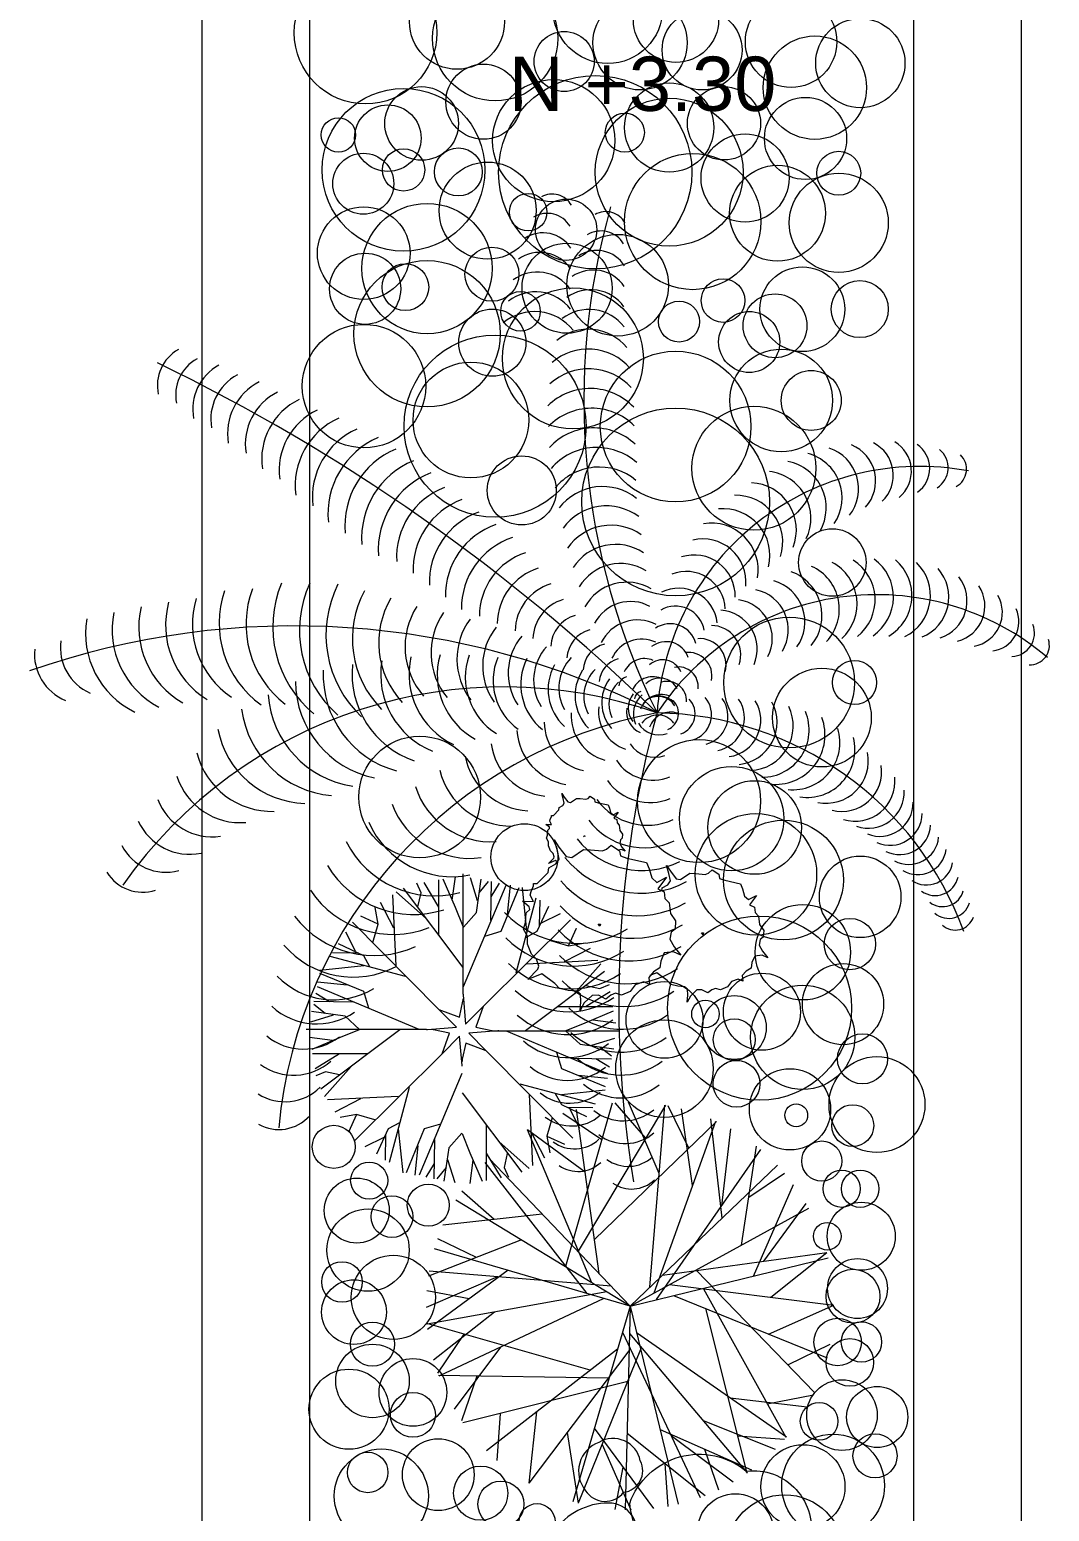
# Model space of a CAD drawing. Header units: millimetres. Extents: x 19901 to 56688, y 13732 to 29551.
# Drawn here: x 26859.7 to 26903.3, y 20172.2 to 20235.5 of the extents above; entities that cross this region are included whole.
import ezdxf

# ---------------------------------------------------------------- set-up
doc = ezdxf.new("R2010")
doc.units = ezdxf.units.MM
for name, color, linetype, lineweight in [('PROIEZIONI', 145, 'Continuous', 13), ('VEGETAZIONE', 94, 'Continuous', 5), ('Wall', 7, 'Continuous', 20)]:
    doc.layers.add(name, color=color, linetype=linetype, lineweight=lineweight)
doc.styles.add('ARCHI', font='arial.ttf')

msp = doc.modelspace()

# ---------------------------------------------------------------- linework, layer by layer
at = {"layer": 'PROIEZIONI'}
for p, q in [((26867.107, 20130.058), (26867.107, 20349.058)), ((26902.107, 20130.058), (26902.107, 20349.058)), ((26871.71, 20134.664), (26871.71, 20344.455)), ((26897.504, 20134.664), (26897.504, 20344.455))]:
    msp.add_line(p, q, dxfattribs=at)
at = {"layer": 'VEGETAZIONE'}
for p, q in [((26877.792, 20198.339), (26877.923, 20199.325)), ((26878.258, 20194.323), (26878.258, 20199.464)), ((26878.874, 20198.307), (26878.57, 20199.285)), ((26876.684, 20197.541), (26875.397, 20198.689)), ((26878.249, 20195.465), (26875.707, 20198.847)), ((26876.456, 20198.643), (26876.277, 20199.056)), ((26876.326, 20198.048), (26876.456, 20198.643)), ((26877.222, 20198.036), (26876.587, 20199.086)), ((26877.222, 20196.824), (26877.222, 20199.196)), ((26877.923, 20198.019), (26877.401, 20199.231)), ((26878.267, 20194.641), (26880.086, 20198.975)), ((26878.827, 20197.802), (26879.031, 20199.236)), ((26878.938, 20198.65), (26879.334, 20199.138)), ((26879.433, 20197.46), (26879.462, 20199.138)), ((26879.445, 20198.47), (26879.801, 20199.057)), ((26879.876, 20197.004), (26880.646, 20198.878)), ((26880.15, 20197.721), (26880.279, 20198.975)), ((26880.978, 20197.004), (26880.786, 20198.878)), ((26874.631, 20197.313), (26874.501, 20198.019)), ((26875.299, 20197.138), (26874.729, 20198.24)), ((26875.397, 20195.529), (26875.25, 20198.561)), ((26878.249, 20197.203), (26877.923, 20198.019)), ((26880.518, 20195.228), (26881.375, 20198.438)), ((26881.41, 20197.004), (26881.917, 20198.079)), ((26881.52, 20197.232), (26881.538, 20198.34)), ((26877.222, 20193.664), (26873.523, 20197.395)), ((26873.882, 20197.651), (26873.882, 20197.651)), ((26874.631, 20197.313), (26873.882, 20197.651)), ((26878.267, 20197.183), (26878.827, 20197.802)), ((26879.113, 20193.794), (26882.844, 20197.493)), ((26881.602, 20197.362), (26882.412, 20197.77)), ((26873.653, 20196.153), (26873.246, 20196.963)), ((26874.403, 20196.532), (26874.631, 20197.313)), ((26879.177, 20196.792), (26879.876, 20197.004)), ((26880.932, 20196.743), (26881.41, 20197.004)), ((26882.762, 20196.385), (26883.1, 20197.134)), ((26883.1, 20197.134), (26883.1, 20197.134)), ((26874.012, 20195.961), (26872.936, 20196.468)), ((26881.981, 20196.613), (26882.762, 20196.385)), ((26882.587, 20195.716), (26883.689, 20196.287)), ((26882.762, 20196.385), (26883.468, 20196.515)), ((26874.012, 20195.529), (26872.138, 20195.337)), ((26875.788, 20195.069), (26872.578, 20195.926)), ((26873.784, 20196.071), (26872.676, 20196.089)), ((26874.273, 20195.483), (26874.012, 20195.961)), ((26880.978, 20195.619), (26884.01, 20195.765)), ((26882.99, 20194.331), (26884.138, 20195.619)), ((26873.295, 20194.701), (26872.04, 20194.83)), ((26874.012, 20194.427), (26872.138, 20195.197)), ((26880.914, 20192.767), (26884.296, 20195.309)), ((26872.545, 20193.996), (26871.959, 20194.352)), ((26876.375, 20192.818), (26872.04, 20194.637)), ((26874.224, 20193.728), (26874.012, 20194.427)), ((26878.259, 20194.287), (26878.361, 20193.044)), ((26883.485, 20193.794), (26884.535, 20194.429)), ((26883.497, 20194.69), (26884.092, 20194.56)), ((26884.092, 20194.56), (26884.505, 20194.739)), ((26873.213, 20193.378), (26871.78, 20193.582)), ((26873.556, 20193.984), (26871.877, 20194.013)), ((26872.366, 20193.489), (26871.877, 20193.885)), ((26877.972, 20192.912), (26877.222, 20193.664)), ((26877.222, 20193.664), (26878.102, 20193.343)), ((26878.102, 20193.343), (26878.248, 20194.028)), ((26878.361, 20193.044), (26879.113, 20193.794)), ((26879.113, 20193.794), (26878.792, 20192.914)), ((26882.273, 20193.794), (26884.645, 20193.794)), ((26883.468, 20193.093), (26884.68, 20193.614)), ((26872.708, 20193.425), (26871.731, 20193.122)), ((26873.833, 20192.818), (26873.213, 20193.378)), ((26882.652, 20192.767), (26883.468, 20193.093)), ((26883.788, 20193.223), (26884.774, 20193.093)), ((26876.692, 20192.809), (26871.551, 20192.809)), ((26872.676, 20192.343), (26871.691, 20192.474)), ((26872.997, 20192.474), (26871.784, 20191.952)), ((26875.551, 20192.8), (26872.169, 20190.258)), ((26873.813, 20192.8), (26872.997, 20192.474)), ((26876.728, 20192.81), (26877.972, 20192.912)), ((26877.673, 20192.653), (26876.988, 20192.799)), ((26877.352, 20191.773), (26877.673, 20192.653)), ((26878.104, 20192.523), (26877.352, 20191.773)), ((26878.206, 20191.279), (26878.104, 20192.523)), ((26879.736, 20192.757), (26878.493, 20192.655)), ((26878.493, 20192.655), (26879.243, 20191.903)), ((26878.792, 20192.914), (26879.477, 20192.768)), ((26879.569, 20192.758), (26884.913, 20192.758)), ((26880.09, 20192.748), (26884.424, 20190.929)), ((26882.632, 20192.748), (26883.251, 20192.189)), ((26883.756, 20192.142), (26884.734, 20192.445)), ((26874.192, 20191.773), (26871.819, 20191.773)), ((26872.979, 20191.773), (26871.93, 20191.138)), ((26877.352, 20191.773), (26873.621, 20188.074)), ((26878.363, 20192.224), (26878.217, 20191.539)), ((26879.243, 20191.903), (26878.363, 20192.224)), ((26879.243, 20191.903), (26882.942, 20188.172)), ((26882.241, 20191.839), (26882.453, 20191.139)), ((26883.251, 20192.189), (26884.685, 20191.985)), ((26884.099, 20192.078), (26884.587, 20191.681)), ((26873.475, 20191.235), (26872.327, 20189.948)), ((26882.453, 20191.139), (26884.327, 20190.37)), ((26882.909, 20191.582), (26884.587, 20191.553)), ((26883.919, 20191.571), (26884.506, 20191.215)), ((26872.373, 20191.007), (26871.959, 20190.828)), ((26872.968, 20190.877), (26872.373, 20191.007)), ((26878.197, 20190.926), (26876.378, 20186.591)), ((26880.677, 20190.498), (26883.887, 20189.641)), ((26883.17, 20190.865), (26884.424, 20190.737)), ((26875.486, 20189.948), (26872.455, 20189.801)), ((26873.877, 20189.85), (26872.775, 20189.28)), ((26875.947, 20190.339), (26875.09, 20187.129)), ((26878.216, 20190.102), (26880.758, 20186.72)), ((26881.068, 20190.037), (26881.214, 20187.006)), ((26882.192, 20190.084), (26882.453, 20189.606)), ((26882.453, 20190.037), (26884.327, 20190.23)), ((26873.702, 20189.182), (26872.997, 20189.052)), ((26873.702, 20189.182), (26873.364, 20188.433)), ((26874.484, 20188.954), (26873.702, 20189.182)), ((26882.453, 20189.606), (26883.528, 20189.099)), ((26884.186, 20188.098), (26882.518, 20189.222)), ((26882.646, 20182.699), (26884.637, 20189.675)), ((26882.681, 20189.495), (26883.789, 20189.478)), ((26882.811, 20189.414), (26883.219, 20188.603)), ((26884.063, 20182.386), (26883.092, 20189.4)), ((26883.179, 20183.35), (26886.907, 20189.573)), ((26886.064, 20188.166), (26884.743, 20189.684)), ((26886.633, 20186.668), (26885.323, 20189.707)), ((26886.228, 20181.808), (26886.875, 20189.579)), ((26887.895, 20187.746), (26887.012, 20189.554)), ((26888.057, 20186.152), (26887.578, 20189.426)), ((26875.055, 20188.563), (26874.548, 20187.487)), ((26875.533, 20188.824), (26875.055, 20188.563)), ((26875.486, 20188.563), (26875.679, 20186.689)), ((26876.588, 20188.563), (26875.819, 20186.689)), ((26877.288, 20188.775), (26876.588, 20188.563)), ((26879.243, 20188.743), (26879.243, 20186.37)), ((26883.75, 20181.997), (26880.997, 20188.521)), ((26883.463, 20186.718), (26881, 20188.523)), ((26882.062, 20189.035), (26881.834, 20188.253)), ((26883.861, 20183.841), (26889.073, 20188.887)), ((26886.408, 20181.562), (26889.044, 20188.9)), ((26889.312, 20184.751), (26888.839, 20188.993)), ((26889.299, 20185.284), (26889.684, 20188.572)), ((26873.364, 20188.433), (26873.364, 20188.433)), ((26874.863, 20188.204), (26874.052, 20187.797)), ((26874.944, 20188.335), (26874.927, 20187.227)), ((26877.031, 20188.107), (26877.002, 20186.428)), ((26878.197, 20188.384), (26877.638, 20187.765)), ((26878.216, 20188.364), (26878.542, 20187.548)), ((26879.78, 20188.026), (26881.068, 20186.878)), ((26881.165, 20188.428), (26881.736, 20187.326)), ((26881.834, 20188.253), (26881.964, 20187.548)), ((26881.834, 20188.253), (26882.583, 20187.915)), ((26882.583, 20187.915), (26882.583, 20187.915)), ((26876.314, 20187.846), (26876.186, 20186.591)), ((26877.638, 20187.765), (26877.434, 20186.331)), ((26877.591, 20187.259), (26877.894, 20186.282)), ((26878.542, 20187.548), (26879.063, 20186.335)), ((26879.243, 20187.531), (26879.878, 20186.481)), ((26885.384, 20181.002), (26879.373, 20187.299)), ((26880.139, 20187.519), (26880.009, 20186.924)), ((26886.518, 20181.278), (26890.964, 20187.684)), ((26890.148, 20183.607), (26890.789, 20187.826)), ((26877.02, 20187.096), (26876.664, 20186.51)), ((26877.527, 20186.917), (26877.13, 20186.428)), ((26878.672, 20187.227), (26878.542, 20186.242)), ((26883.548, 20181.54), (26879.2, 20187.129)), ((26880.009, 20186.924), (26880.188, 20186.51)), ((26885.384, 20181.002), (26891.681, 20187.013)), ((26890.458, 20185.649), (26891.984, 20186.679)), ((26890.66, 20182.285), (26892.371, 20186.195)), ((26885.384, 20181.002), (26877.948, 20185.529)), ((26879.582, 20184.701), (26878.192, 20185.908)), ((26891.1, 20182.922), (26892.905, 20185.386)), ((26881.635, 20184.93), (26877.393, 20184.456)), ((26885.384, 20181.002), (26893.022, 20185.178)), ((26880.746, 20183.826), (26876.771, 20182.271)), ((26885.384, 20181.002), (26877.03, 20183.45)), ((26878.822, 20183.073), (26877.167, 20183.879)), ((26885.384, 20181.002), (26893.843, 20183.059)), ((26886.768, 20182.323), (26893.783, 20183.293)), ((26891.402, 20181.377), (26893.783, 20183.29)), ((26879.717, 20182.251), (26876.678, 20180.94)), ((26880.173, 20182.529), (26876.736, 20179.998)), ((26884.578, 20181.846), (26876.807, 20182.493)), ((26888.223, 20182.524), (26893.269, 20177.312)), ((26878.51, 20181.304), (26876.703, 20181.654)), ((26884.387, 20181.609), (26876.713, 20180.223)), ((26887.063, 20181.92), (26894.089, 20181.042)), ((26888.52, 20181.737), (26892.045, 20175.397)), ((26884.263, 20181.33), (26877.21, 20178.005)), ((26885.384, 20181.002), (26882.935, 20172.648)), ((26885.384, 20181.002), (26885.181, 20172.298)), ((26885.384, 20181.002), (26887.441, 20172.543)), ((26887.243, 20181.454), (26893.803, 20178.787)), ((26891.294, 20179.807), (26894.089, 20181.038)), ((26879.587, 20180.742), (26876.991, 20178.689)), ((26888.604, 20180.901), (26890.368, 20173.864)), ((26883.686, 20178.264), (26876.71, 20180.254)), ((26878.288, 20179.804), (26877.164, 20178.136)), ((26885.056, 20179.881), (26888.381, 20172.828)), ((26885.357, 20179.835), (26890.394, 20173.882)), ((26885.66, 20179.867), (26892.066, 20175.422)), ((26879.852, 20179.25), (26877.875, 20176.596)), ((26884.846, 20179.166), (26879.256, 20174.818)), ((26885.339, 20179.089), (26881.066, 20173.443)), ((26885.836, 20179.143), (26883.169, 20172.583)), ((26892.128, 20178.491), (26893.936, 20179.374)), ((26884.453, 20177.918), (26877.199, 20178.035)), ((26878.839, 20178.008), (26878.185, 20176.106)), ((26885.283, 20177.782), (26878.246, 20176.018)), ((26891.248, 20176.831), (26893.223, 20177.216)), ((26881.394, 20176.481), (26881.063, 20173.444)), ((26889.667, 20177.087), (26892.954, 20176.702)), ((26879.837, 20176.417), (26879.698, 20174.41)), ((26888.507, 20176.112), (26891.583, 20174.889)), ((26882.7, 20175.602), (26883.166, 20172.583)), ((26883.857, 20175.791), (26886.387, 20172.354)), ((26885.257, 20175.573), (26888.591, 20172.909)), ((26886.667, 20175.725), (26890.577, 20174.014)), ((26887.135, 20175.47), (26889.79, 20173.493)), ((26889.969, 20175.455), (26891.976, 20175.316)), ((26884.189, 20175.091), (26885.42, 20172.296)), ((26888.559, 20174.897), (26889.159, 20173.157)), ((26885.081, 20174.128), (26884.731, 20172.321)), ((26886.871, 20174.284), (26887, 20172.448))]:
    msp.add_line(p, q, dxfattribs=at)
for points in [[(26882.272, 20199.972), (26882.206, 20200.021), (26881.904, 20199.899), (26882.124, 20200.125), (26882.14, 20200.189), (26882.093, 20200.333), (26881.988, 20200.444), (26881.9, 20200.66), (26881.9, 20200.828), (26881.814, 20200.98), (26881.855, 20201.116), (26881.873, 20201.325), (26881.948, 20201.397), (26881.937, 20201.453), (26881.793, 20201.572), (26882.031, 20201.566), (26881.957, 20201.702), (26881.976, 20201.782), (26882.031, 20201.902), (26882.026, 20201.95), (26882.108, 20201.951), (26882.339, 20202.185), (26882.356, 20202.289), (26882.508, 20202.37), (26882.574, 20202.474), (26882.532, 20202.674), (26882.468, 20202.882), (26882.571, 20202.731), (26882.728, 20202.531), (26882.846, 20202.508), (26883.094, 20202.678), (26883.249, 20202.671), (26883.499, 20202.649), (26883.589, 20202.681), (26883.685, 20202.77), (26883.862, 20202.651), (26883.884, 20202.539), (26884.021, 20202.492), (26884.444, 20202.398), (26884.501, 20202.263), (26884.553, 20202.071), (26884.662, 20201.975), (26884.871, 20202.089), (26884.686, 20201.839), (26884.819, 20201.776), (26884.834, 20201.632), (26884.926, 20201.536), (26884.953, 20201.312), (26885.063, 20201.153), (26885.053, 20200.977), (26884.971, 20200.912), (26884.942, 20200.76), (26885.035, 20200.6), (26885.174, 20200.425), (26885.018, 20200.496), (26884.869, 20200.476)], [(26886.739, 20198.721), (26886.761, 20198.859), (26887.004, 20198.988), (26887.111, 20199.156), (26887.044, 20199.476), (26886.941, 20199.808), (26887.106, 20199.566), (26887.358, 20199.247), (26887.546, 20199.21), (26887.942, 20199.481), (26888.19, 20199.47), (26888.59, 20199.434), (26888.735, 20199.486), (26888.888, 20199.628), (26889.172, 20199.438), (26889.207, 20199.259), (26889.426, 20199.183), (26890.102, 20199.034), (26890.194, 20198.817), (26890.277, 20198.51), (26890.451, 20198.357), (26890.786, 20198.539), (26890.49, 20198.139), (26890.703, 20198.038), (26890.726, 20197.808), (26890.873, 20197.655), (26890.918, 20197.296), (26891.093, 20197.041), (26891.077, 20196.759), (26890.946, 20196.656), (26890.9, 20196.412), (26891.048, 20196.157), (26891.27, 20195.876), (26891.021, 20195.99), (26890.708, 20195.949), (26890.586, 20195.667), (26890.556, 20195.436), (26890.339, 20195.306), (26890.174, 20195.113), (26890.207, 20194.87), (26890.004, 20194.958), (26889.715, 20194.854), (26889.542, 20194.635), (26889.247, 20194.505), (26889.038, 20194.567), (26888.877, 20194.502), (26888.713, 20194.373), (26888.454, 20194.5), (26888.243, 20194.498), (26887.969, 20194.24), (26887.827, 20193.983), (26887.859, 20194.278), (26887.842, 20194.534), (26887.709, 20194.636), (26887.425, 20194.66), (26887.126, 20194.735), (26886.969, 20194.9), (26886.522, 20195.23), (26886.235, 20195.114)]]:
    msp.add_lwpolyline(points, dxfattribs=at)
for points in [[(26886.945, 20199.32), (26886.576, 20198.821), (26886.842, 20198.695), (26886.871, 20198.406), (26887.055, 20198.215), (26887.111, 20197.767), (26887.329, 20197.448), (26887.309, 20197.096), (26887.146, 20196.966), (26887.088, 20196.662), (26887.274, 20196.343), (26887.551, 20195.992), (26887.239, 20196.134), (26886.848, 20196.084), (26886.696, 20195.73), (26886.658, 20195.442), (26886.388, 20195.28), (26886.18, 20195.038), (26886.222, 20194.734), (26885.968, 20194.844), (26885.607, 20194.714), (26885.391, 20194.44), (26885.022, 20194.278), (26884.761, 20194.356), (26884.559, 20194.275), (26884.355, 20194.113), (26884.031, 20194.271), (26883.767, 20194.27), (26883.424, 20193.947), (26883.247, 20193.626), (26883.287, 20193.994), (26883.266, 20194.314), (26883.1, 20194.442), (26882.744, 20194.471), (26882.371, 20194.565), (26882.174, 20194.772), (26881.616, 20195.185), (26881.012, 20194.941), (26881.452, 20195.392), (26881.483, 20195.52), (26881.389, 20195.808), (26881.179, 20196.031), (26881.004, 20196.462), (26881.004, 20196.799), (26880.831, 20197.102), (26880.914, 20197.375), (26880.95, 20197.792), (26881.1, 20197.937), (26881.078, 20198.049), (26880.79, 20198.287), (26881.265, 20198.274), (26881.117, 20198.546), (26881.156, 20198.706), (26881.265, 20198.947), (26881.255, 20199.043), (26881.42, 20199.044), (26881.881, 20199.512), (26881.915, 20199.72), (26882.219, 20199.882), (26882.352, 20200.091), (26882.268, 20200.491), (26882.139, 20200.907), (26882.345, 20200.604), (26882.66, 20200.205), (26882.896, 20200.159), (26883.391, 20200.499), (26883.701, 20200.484), (26884.201, 20200.44), (26884.382, 20200.505), (26884.574, 20200.682), (26884.928, 20200.444), (26884.972, 20200.22), (26885.246, 20200.126), (26886.091, 20199.939), (26886.206, 20199.668), (26886.31, 20199.284), (26886.527, 20199.093)], [(26883.456, 20201.086), (26883.444, 20201.038), (26883.406, 20201.086)], [(26884.115, 20197.315), (26884.091, 20197.219), (26884.016, 20197.315)], [(26888.521, 20196.935), (26888.502, 20196.858), (26888.442, 20196.934)]]:
    msp.add_lwpolyline(points, close=True, dxfattribs=at)
for points in [[(26884.057, 20175.182, 0.520567), (26883.488, 20173.118, 0.520567), (26885.11, 20173.048, 0.520567), (26885.822, 20174.389, 0.520567)], [(26885.368, 20172.57, -0.520567), (26890.35, 20173.951, -0.520567), (26893.064, 20170.959, -0.520567), (26891.397, 20169.275, -0.520567)], [(26881.785, 20168.772, 0.520567), (26883.989, 20167.457, 0.520567), (26885.405, 20168.597, 0.520567), (26885.603, 20170.979, 0.520567), (26884.468, 20172.588, 0.520567)]]:
    msp.add_lwpolyline(points, format="xyb", close=True, dxfattribs=at)
for centre, radius in [((26884.431, 20236.408), 2.348), ((26874.085, 20235.377), 3.044), ((26877.992, 20235.845), 2.03), ((26879.625, 20235.137), 2.674), ((26887.346, 20235.926), 1.82), ((26885.813, 20234.945), 2.012), ((26892.264, 20234.99), 1.954), ((26888.461, 20234.636), 1.706), ((26895.223, 20234.079), 1.906), ((26882.569, 20234.146), 1.284), ((26893.281, 20233.03), 2.207), ((26879.123, 20232.429), 1.605), ((26883.899, 20229.419), 4.128), ((26875.709, 20229.519), 3.478), ((26876.481, 20231.5), 1.573), ((26882.123, 20230.767), 2.609), ((26887.055, 20231.325), 1.906), ((26889.397, 20231.504), 1.563), ((26875.038, 20230.873), 1.42), ((26887.055, 20229.419), 3.157), ((26892.88, 20230.86), 1.754), ((26872.927, 20231.01), 0.735), ((26885.161, 20231.111), 0.834), ((26890.297, 20229.172), 1.881), ((26875.709, 20229.519), 0.903), ((26878.05, 20229.431), 1.023), ((26894.299, 20229.375), 0.937), ((26873.989, 20228.928), 1.302), ((26879.303, 20227.779), 2.074), ((26877.432, 20230.246), 1.30914869920264e-14), ((26888.06, 20227.312), 2.909), ((26891.684, 20227.667), 2.047), ((26894.299, 20227.259), 2.116), ((26881.031, 20227.713), 0.803), ((26874.008, 20225.96), 1.978), ((26876.713, 20225.306), 2.783), ((26882.653, 20226.963), 1.308), ((26884.859, 20224.595), 2.171), ((26874.068, 20224.441), 1.52), ((26879.485, 20225.064), 1.155), ((26882.692, 20224.466), 1.923), ((26876.713, 20222.523), 3.124), ((26875.786, 20224.51), 0.997), ((26892.744, 20223.568), 1.81), ((26889.357, 20223.939), 0.932), ((26895.199, 20223.572), 1.217), ((26880.703, 20223.478), 0.845), ((26882.942, 20221.467), 3.01), ((26891.579, 20222.862), 1.363), ((26879.503, 20222.142), 1.435), ((26887.478, 20223.041), 0.875), ((26890.473, 20222.169), 1.304), ((26874.019, 20220.284), 2.638), ((26879.618, 20218.575), 3.889), ((26887.331, 20218.559), 3.218), ((26891.843, 20219.672), 2.193), ((26878.586, 20218.837), 2.471), ((26893.123, 20219.672), 1.28), ((26887.331, 20215.34), 4.01), ((26890.673, 20216.778), 2.646), ((26880.758, 20215.832), 1.475), ((26894.024, 20212.753), 1.44), ((26892.179, 20207.628), 2.795), ((26893.58, 20206.129), 2.108), ((26894.974, 20207.628), 0.94), ((26876.398, 20202.737), 2.598), ((26888.336, 20202.564), 2.627), ((26889.723, 20201.815), 2.23), ((26890.708, 20201.437), 1.998), ((26890.762, 20199.439), 2.593), ((26880.872, 20200.171), 1.429), ((26891.937, 20199.194), 2.558), ((26895.215, 20198.475), 1.741), ((26892.765, 20196.111), 2.039), ((26890.917, 20193.723), 3.932), ((26894.775, 20196.457), 1.099), ((26894.481, 20193.894), 1.734), ((26886.855, 20193.221), 1.64), ((26891.019, 20193.569), 1.647), ((26889.837, 20192.894), 1.362), ((26892.763, 20192.477), 2.227), ((26888.604, 20193.473), 0.587), ((26886.855, 20191.138), 2.083), ((26889.834, 20192.378), 0.893), ((26895.313, 20191.559), 1.071), ((26889.933, 20190.493), 0.998), ((26892.217, 20189.402), 1.736), ((26895.932, 20189.606), 2.049), ((26892.482, 20189.146), 0.488), ((26894.898, 20188.708), 0.893), ((26872.729, 20187.799), 0.92), ((26893.574, 20187.193), 0.857), ((26874.241, 20186.359), 0.792), ((26894.422, 20186.011), 0.794), ((26895.216, 20186.011), 0.799), ((26873.709, 20185.079), 1.386), ((26876.766, 20185.31), 0.898), ((26875.214, 20184.819), 0.893), ((26895.261, 20183.98), 1.453), ((26874.192, 20183.389), 1.758), ((26893.808, 20183.98), 0.588), ((26873.08, 20182.029), 0.867), ((26875.274, 20181.375), 1.797), ((26895.101, 20181.75), 1.28), ((26894.908, 20181.42), 1.15), ((26873.592, 20180.744), 1.383), ((26874.381, 20179.372), 0.942), ((26894.252, 20179.466), 1.016), ((26895.269, 20179.466), 0.862), ((26874.381, 20177.803), 1.569), ((26894.775, 20178.596), 1.015), ((26876.111, 20177.314), 1.447), ((26873.377, 20176.596), 1.711), ((26894.436, 20176.345), 1.507), ((26876.111, 20176.357), 0.958), ((26895.941, 20176.262), 1.305), ((26893.461, 20176.079), 0.804), ((26877.194, 20173.801), 1.532), ((26894.059, 20173.332), 2.197), ((26895.849, 20174.606), 0.942), ((26874.759, 20172.891), 2.009), ((26874.18, 20173.896), 0.864), ((26892.77, 20173.286), 1.793), ((26879.004, 20173.011), 1.159), ((26879.868, 20172.544), 0.982), ((26889.885, 20171.364), 1.625), ((26891.993, 20170.441), 2.504), ((26881.411, 20171.796), 0.769)]:
    msp.add_circle(centre, radius, dxfattribs=at)
for centre, radius, start, end in [((26882.063, 20227.549), 0.938, 29.09367, 119.79065), ((26913.572, 20219.704), 30.162, 164.15666, 206.32186), ((26884.354, 20226.798), 0.938, 29.09367, 119.79065), ((26881.852, 20226.537), 1.125, 30.70906, 121.40603), ((26881.665, 20225.425), 1.406, 32.32444, 123.02142), ((26884.143, 20225.785), 1.125, 30.70906, 121.40603), ((26881.524, 20224.401), 1.594, 33.93983, 124.6368), ((26883.956, 20224.673), 1.406, 32.32444, 123.02142), ((26883.815, 20223.649), 1.594, 33.93983, 124.6368), ((26881.419, 20223.42), 1.735, 35.55521, 126.25219), ((26881.346, 20222.436), 1.875, 37.17059, 127.86757), ((26883.71, 20222.668), 1.735, 35.55521, 126.25219), ((26881.306, 20221.357), 2.11, 38.78598, 129.48296), ((26883.637, 20221.685), 1.875, 37.17059, 127.86757), ((26883.597, 20220.606), 2.11, 38.78598, 129.48296), ((26866.968, 20220.308), 1.776, 119.61515, 191.9704), ((26867.75, 20219.9), 1.776, 118.99446, 191.34971), ((26883.594, 20219.526), 2.344, 40.40136, 131.09834), ((26829.691, 20147.879), 81.535, 45.79693, 64.18022), ((26868.835, 20219.304), 2.131, 118.37377, 190.72902), ((26883.618, 20218.588), 2.438, 42.01675, 132.71373), ((26869.606, 20218.876), 2.131, 117.75308, 190.10833), ((26870.676, 20218.254), 2.486, 117.13239, 189.48764), ((26883.676, 20217.604), 2.578, 43.63213, 134.32911), ((26871.436, 20217.805), 2.486, 116.5117, 188.86695), ((26872.489, 20217.157), 2.841, 115.89101, 188.24626), ((26873.237, 20216.689), 2.841, 115.27032, 187.62557), ((26874.274, 20216.015), 3.196, 114.64963, 187.00488), ((26883.747, 20216.762), 2.578, 45.24752, 135.9445), ((26875.01, 20215.528), 3.196, 114.02894, 186.38419), ((26883.842, 20215.922), 2.578, 46.8629, 137.55988), ((26876.03, 20214.828), 3.551, 113.40825, 185.7635), ((26883.96, 20215.086), 2.578, 48.47829, 139.17527), ((26893.309, 20215.897), 1.838, 322.08689, 71.34771), ((26894.205, 20216.231), 1.67, 318.04523, 67.30604), ((26895.085, 20216.481), 1.545, 314.00356, 63.26437), ((26895.941, 20216.654), 1.462, 309.96189, 59.22271), ((26896.932, 20216.768), 1.253, 305.92023, 55.18104), ((26876.752, 20214.322), 3.551, 112.78756, 185.14281), ((26877.469, 20213.808), 3.551, 112.16687, 184.52212), ((26891.759, 20215.091), 2.005, 330.17023, 79.43104), ((26892.48, 20215.507), 1.963, 326.12856, 75.38937), ((26897.971, 20216.798), 1.002, 301.87856, 51.13937), ((26898.926, 20216.742), 0.835, 297.83689, 47.09771), ((26878.181, 20213.286), 3.551, 111.54618, 183.90143), ((26884.072, 20214.39), 2.438, 50.09367, 140.79065), ((26897.762, 20205.61), 11.247, 79.33398, 176.33343), ((26891.106, 20214.644), 2.005, 334.21189, 83.47271), ((26878.606, 20212.975), 3.196, 110.92549, 183.28074), ((26884.211, 20213.652), 2.344, 51.70906, 142.40603), ((26890.485, 20214.152), 2.005, 338.25356, 87.51437), ((26879.308, 20212.441), 3.196, 110.3048, 182.66006), ((26884.381, 20212.872), 2.297, 53.32444, 144.02142), ((26889.901, 20213.618), 2.005, 342.29523, 91.55604), ((26880.005, 20211.9), 3.196, 109.68411, 182.03937), ((26889.356, 20213.044), 2.005, 346.33689, 95.59771), ((26880.695, 20211.351), 3.196, 109.06342, 181.41868), ((26881.38, 20210.795), 3.196, 108.44273, 180.79799), ((26884.571, 20212.096), 2.25, 54.93983, 145.6368), ((26888.853, 20212.433), 2.005, 350.37856, 99.63937), ((26884.767, 20211.37), 2.156, 56.55521, 147.25219), ((26888.497, 20211.921), 1.838, 354.42023, 103.68104), ((26881.79, 20210.464), 2.841, 107.82204, 180.1773), ((26884.981, 20210.65), 2.063, 58.17059, 148.86757), ((26888.122, 20211.321), 1.754, 358.46189, 107.72271), ((26892.318, 20210.759), 2.005, 316.5698, 65.83061), ((26893.076, 20210.986), 2.005, 312.52813, 61.78895), ((26893.848, 20211.16), 2.005, 308.48647, 57.74728), ((26894.631, 20211.279), 2.005, 304.4448, 53.70561), ((26895.42, 20211.342), 2.005, 300.40313, 49.66395), ((26896.252, 20211.346), 1.963, 296.36147, 45.62228), ((26882.199, 20210.131), 2.486, 107.20135, 179.55661), ((26885.247, 20209.847), 2.063, 59.78598, 150.48296), ((26887.784, 20210.7), 1.67, 2.50356, 111.76437), ((26891.014, 20210.21), 1.838, 324.65313, 73.91395), ((26891.578, 20210.478), 2.005, 320.61147, 69.87228), ((26897.165, 20211.273), 1.838, 292.3198, 41.58061), ((26898.11, 20211.118), 1.67, 288.27813, 37.53895), ((26872.106, 20210.155), 4.273, 161.00098, 234.51619), ((26873.251, 20210.1), 4.273, 159.08432, 232.59952), ((26874.929, 20210.004), 4.807, 157.16765, 230.68286), ((26876.068, 20209.855), 4.807, 155.25098, 228.76619), ((26877.202, 20209.667), 4.807, 153.33432, 226.84952), ((26877.798, 20209.499), 4.273, 151.41765, 224.93286), ((26882.606, 20209.796), 2.131, 106.58066, 178.93592), ((26895.923, 20200.132), 11.247, 49.56689, 146.56633), ((26887.451, 20209.984), 1.67, 6.54523, 115.80604), ((26890.391, 20209.876), 1.754, 328.6948, 77.95561), ((26898.998, 20210.898), 1.545, 284.23647, 33.49728), ((26899.826, 20210.623), 1.462, 280.1948, 29.45561), ((26868.138, 20210.003), 3.739, 166.75098, 240.26619), ((26869.282, 20210.081), 3.739, 164.83432, 238.34952), ((26870.427, 20210.121), 3.739, 162.91765, 236.43286), ((26878.39, 20209.329), 3.739, 149.50098, 223.01619), ((26878.978, 20209.156), 3.205, 147.58432, 221.09952), ((26883.013, 20209.46), 1.776, 105.95997, 178.31523), ((26885.405, 20209.353), 1.735, 61.40136, 152.09834), ((26887.322, 20209.635), 1.253, 10.58689, 119.84771), ((26889.145, 20209.049), 1.67, 336.77813, 86.03895), ((26889.79, 20209.504), 1.67, 332.73647, 81.99728), ((26900.743, 20210.23), 1.253, 276.15313, 25.41395), ((26871.042, 20175.874), 34.171, 63.0343, 109.32156), ((26865.863, 20209.732), 3.739, 170.58432, 244.09952), ((26866.999, 20209.887), 3.739, 168.66765, 242.18286), ((26879.93, 20208.905), 3.044, 145.66765, 219.18286), ((26880.875, 20208.628), 2.884, 143.75098, 217.26619), ((26883.419, 20209.123), 1.421, 105.33928, 177.69454), ((26885.708, 20208.564), 1.735, 63.01675, 153.71373), ((26887.102, 20209.009), 1.128, 14.62856, 123.88937), ((26888.859, 20208.81), 1.253, 340.8198, 90.08061), ((26901.66, 20209.74), 1.002, 272.11147, 21.37228), ((26863.186, 20209.126), 2.136, 172.50098, 246.01619), ((26881.759, 20208.338), 2.671, 141.83432, 215.34952), ((26882.635, 20208.026), 2.457, 139.91765, 213.43286), ((26884.002, 20208.611), 1.314, 104.71859, 177.07385), ((26885.885, 20208.075), 1.406, 64.63213, 155.32911), ((26888.357, 20208.375), 1.128, 344.86147, 94.12228), ((26902.461, 20209.218), 0.835, 268.0698, 17.33061), ((26862.078, 20208.844), 2.136, 174.41765, 247.93286), ((26880.267, 20207.947), 3.12, 163.90108, 241.296), ((26881.183, 20207.848), 2.836, 160.53745, 237.93237), ((26883.402, 20207.727), 2.136, 138.00098, 211.51619), ((26884.581, 20208.094), 1.207, 104.0979, 176.45316), ((26886.918, 20208.371), 1.002, 18.67023, 127.93104), ((26887.881, 20207.912), 1.002, 348.90313, 98.16395), ((26876.532, 20207.957), 4.255, 177.35563, 254.75055), ((26877.409, 20207.986), 3.9, 173.99199, 251.38691), ((26878.278, 20207.982), 3.546, 170.62836, 248.02328), ((26879.275, 20207.988), 3.333, 167.26472, 244.65964), ((26882.089, 20207.712), 2.553, 157.17381, 234.56873), ((26883.197, 20207.551), 2.482, 153.81017, 231.20509), ((26884.01, 20207.331), 2.127, 150.44654, 227.84146), ((26884.212, 20207.394), 1.869, 136.08432, 209.59952), ((26885.021, 20207.071), 1.986, 147.0829, 224.47782), ((26885.013, 20207.041), 1.602, 134.16765, 207.68286), ((26885.13, 20207.597), 1.065, 103.47721, 175.83247), ((26886, 20207.712), 0.938, 66.24752, 156.9445), ((26886.778, 20207.764), 0.835, 22.71189, 131.97271), ((26887.459, 20207.456), 0.835, 352.9448, 102.20561), ((26875.341, 20207.719), 4.255, 180.71926, 258.11419), ((26885.876, 20206.777), 1.702, 143.71926, 221.11419), ((26885.758, 20206.693), 1.282, 132.25098, 205.76619), ((26885.328, 20207.451), 0.426, 102.85652, 175.21178), ((26886.349, 20206.939), 0.938, 67.8629, 158.55988), ((26886.653, 20206.985), 0.835, 26.75356, 136.01437), ((26886.964, 20206.841), 0.835, 356.98647, 106.24728), ((26879.992, 20187.561), 19.877, 70.77372, 144.97897), ((26874.167, 20207.411), 4.255, 184.0829, 261.47782), ((26886.25, 20206.538), 0.945, 140.35563, 217.75055), ((26886.591, 20206.282), 1.068, 130.33432, 203.84952), ((26885.922, 20206.897), 0.355, 102.23584, 174.59109), ((26886.72, 20206.177), 0.938, 69.47829, 160.17527), ((26886.584, 20206.199), 0.835, 30.79523, 140.05604), ((26886.62, 20206.106), 0.938, 39.71119, 130.40817), ((26886.7, 20206.316), 0.756, 292.69632, 46.04311), ((26887.246, 20206.294), 0.915, 289.83918, 43.18597), ((26887.731, 20206.261), 1.134, 286.98204, 40.32882), ((26888.339, 20206.191), 1.229, 284.12489, 37.47168), ((26888.851, 20206.118), 1.418, 281.26775, 34.61454), ((26889.394, 20206.019), 1.573, 278.41061, 31.75739), ((26873.012, 20207.035), 4.255, 187.44654, 264.84146), ((26890.173, 20186.788), 19.877, 100.54081, 174.74607), ((26884.853, 20206.22), 1.986, 176.84999, 254.24491), ((26885.741, 20206.39), 1.702, 173.48636, 250.88128), ((26932.037, 20194.014), 47.137, 164.85457, 189.41385), ((26886.184, 20206.367), 0.945, 170.12272, 247.51764), ((26886.571, 20205.409), 0.835, 34.83689, 144.09771), ((26887.112, 20205.425), 0.938, 71.09367, 161.79065), ((26886.331, 20192.179), 14.152, 19.8929, 89.1654), ((26889.866, 20205.925), 1.8, 275.55346, 28.90025), ((26890.449, 20205.772), 1.905, 272.69632, 26.04311), ((26891.025, 20205.594), 2.011, 269.83918, 23.18597), ((26871.61, 20206.365), 3.9, 190.81017, 268.20509), ((26883.846, 20205.944), 2.127, 180.21363, 257.60855), ((26886.622, 20206.419), 1.03, 211.10175, 289.84111), ((26891.595, 20205.393), 2.117, 266.98204, 20.32882), ((26892.338, 20205.06), 2.011, 264.12489, 17.47168), ((26881.99, 20205.321), 2.553, 186.9409, 264.33582), ((26883.031, 20205.731), 2.482, 183.57727, 260.97219), ((26886.433, 20205.67), 1.236, 212.29222, 291.03159), ((26892.947, 20204.762), 2.042, 261.26775, 14.61454), ((26870.098, 20205.442), 3.319, 194.17381, 271.56873), ((26881.136, 20204.989), 2.836, 190.30454, 267.69946), ((26893.761, 20204.272), 1.8, 258.41061, 11.75739), ((26880.291, 20204.62), 3.12, 193.66818, 271.0631), ((26886.375, 20205.347), 1.887, 213.4827, 292.22206), ((26894.436, 20203.82), 1.694, 255.55346, 8.90025), ((26868.734, 20204.48), 2.836, 197.53745, 274.93237), ((26879.41, 20204.163), 3.333, 197.03181, 274.42673), ((26886.224, 20204.69), 2.19, 214.67317, 293.41254), ((26895.006, 20203.401), 1.694, 252.69632, 6.04311), ((26867.533, 20203.519), 2.482, 200.90108, 278.296), ((26878.547, 20203.663), 3.546, 200.39545, 277.79037), ((26886.118, 20204.187), 2.654, 215.86365, 294.60301), ((26895.566, 20202.929), 1.524, 250.42359, 3.77038), ((26896.057, 20202.477), 1.418, 248.15087, 1.49765), ((26896.489, 20202.048), 1.371, 245.87814, 359.22493), ((26866.576, 20202.703), 2.411, 204.26472, 281.65964), ((26877.791, 20203.235), 3.9, 203.75908, 281.15401), ((26885.979, 20203.528), 2.957, 217.05413, 295.79349), ((26896.902, 20201.6), 1.323, 243.60541, 356.9522), ((26865.555, 20201.653), 2.127, 207.62836, 285.02328), ((26877.044, 20202.775), 4.255, 207.12272, 284.51764), ((26885.9, 20203.14), 3.538, 218.2446, 296.98397), ((26897.295, 20201.136), 1.276, 241.33268, 354.67947), ((26885.825, 20202.802), 4.17, 219.43508, 298.17444), ((26897.668, 20200.655), 1.229, 239.05996, 352.40674), ((26898.046, 20200.118), 1.134, 236.78723, 350.13402), ((26864.558, 20200.447), 1.773, 210.99199, 288.38691), ((26876.129, 20201.977), 4.255, 210.48636, 287.88128), ((26898.418, 20199.529), 0.998, 234.5145, 347.86129), ((26875.262, 20201.127), 4.255, 213.84999, 291.24491), ((26885.666, 20201.934), 4.265, 220.62556, 299.36492), ((26898.742, 20198.963), 0.907, 232.24178, 345.58856), ((26885.5, 20200.875), 4.17, 221.81603, 300.5554), ((26898.995, 20198.479), 0.923, 229.96905, 343.31584), ((26874.446, 20200.227), 4.255, 217.21363, 294.60855), ((26883.076, 20200.658), 4.17, 223.00651, 301.74587), ((26899.276, 20197.875), 0.817, 227.69632, 341.04311), ((26882.95, 20199.518), 4, 224.19698, 302.93635), ((26885.367, 20199.907), 4.17, 223.00651, 301.74587), ((26873.562, 20198.949), 3.9, 220.57727, 297.97219), ((26882.847, 20198.329), 3.784, 225.38746, 304.12682), ((26885.241, 20198.766), 4, 224.19698, 302.93635), ((26872.707, 20197.397), 3.319, 223.9409, 301.33582), ((26885.138, 20197.577), 3.784, 225.38746, 304.12682), ((26878.7, 20194.323), 0.442, 180, 184.66495), ((26882.764, 20196.9), 3.33, 226.57794, 305.3173), ((26872.002, 20195.885), 2.836, 227.30454, 304.69946), ((26877.816, 20194.12), 0.442, 347.9659, 0), ((26885.055, 20196.149), 3.33, 226.57794, 305.3173), ((26882.728, 20195.813), 3.219, 227.76841, 306.50778), ((26871.436, 20194.454), 2.482, 230.66818, 308.0631), ((26876.692, 20193.251), 0.442, 270, 274.66495), ((26876.896, 20192.367), 0.442, 77.9659, 90), ((26879.569, 20193.2), 0.442, 257.9659, 270), ((26879.772, 20192.316), 0.442, 90, 94.66495), ((26882.716, 20194.484), 2.868, 228.95889, 307.69825), ((26885.019, 20195.061), 3.219, 227.76841, 306.50778), ((26871.01, 20193.271), 2.411, 234.03181, 311.42673), ((26877.765, 20191.243), 0.442, 0, 4.66495), ((26878.649, 20191.447), 0.442, 167.9659, 180), ((26882.739, 20193.179), 2.54, 230.14937, 308.88873), ((26885.007, 20193.733), 2.868, 228.95889, 307.69825), ((26885.03, 20192.427), 2.54, 230.14937, 308.88873), ((26870.646, 20191.853), 2.127, 237.39545, 314.79037), ((26882.803, 20191.686), 2.022, 231.33984, 310.07921), ((26882.887, 20190.543), 1.853, 232.53032, 311.26968), ((26885.094, 20190.934), 2.022, 231.33984, 310.07921), ((26870.378, 20190.311), 1.773, 240.75908, 318.15401), ((26883.011, 20189.262), 1.545, 233.72079, 312.46016), ((26885.178, 20189.791), 1.853, 232.53032, 311.26968), ((26885.302, 20188.511), 1.545, 233.72079, 312.46016), ((26883.163, 20188.154), 1.404, 234.91127, 313.65063), ((26885.454, 20187.402), 1.404, 234.91127, 313.65063)]:
    msp.add_arc(centre, radius, start, end, dxfattribs=at)
at = {"layer": 'Wall'}
msp.add_line((26902.107, 20130.342), (26902.107, 20436.343), dxfattribs=at)

# ---------------------------------------------------------------- texts
at = {"layer": 'VEGETAZIONE', "insert": (26880.204, 20234.355), "char_height": 2.3183, "width": 21.75521, "attachment_point": 1, "style": 'ARCHI'}
msp.add_mtext('N +3.30', dxfattribs=at)

doc.saveas('drawing.dxf')
